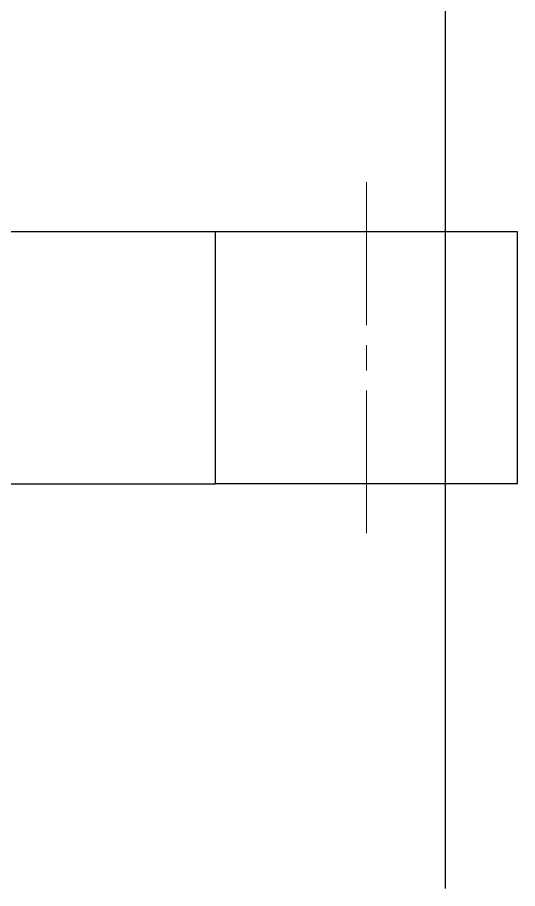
# Model space of a CAD drawing. Header units: millimetres. Extents: x 2210 to 79821, y -19430 to 2344.
# Drawn here: x 4900.2 to 4939.9, y 1572.2 to 1641.3 of the extents above; entities that cross this region are included whole.
import ezdxf

# ---------------------------------------------------------------- set-up
doc = ezdxf.new("R2010")
doc.units = ezdxf.units.MM
doc.layers.add('101', color=7, linetype='Continuous', true_color=0xffffff)

msp = doc.modelspace()

# ---------------------------------------------------------------- linework, layer by layer
msp.add_line((4934.177, 1676.344), (4934.177, 1572.181))
at = {"layer": '101', "color": 163, "linetype": 'Continuous', "lineweight": 25}
for p, q in [((4915.924, 1624.31), (4824.926, 1624.31)), ((4915.927, 1624.31), (4915.927, 1604.31)), ((4939.927, 1604.31), (4939.927, 1624.31)), ((4824.926, 1604.31), (4915.924, 1604.31))]:
    msp.add_line(p, q, dxfattribs=at)
at = {"layer": '101', "color": 151, "linetype": 'Continuous', "lineweight": 18}
msp.add_line((4927.927, 1615.314), (4927.927, 1613.307), dxfattribs=at)
for points, knots in [([(4927.927, 1628.235), (4927.927, 1626.648), (4927.927, 1616.901)], [0, 0, 0.140063, 1, 1]), ([(4927.927, 1611.72), (4927.927, 1603.56), (4927.927, 1600.385)], [0, 0, 0.719874, 1, 1])]:
    msp.add_open_spline(points, degree=1, knots=knots, dxfattribs=at)
at = {"layer": '101', "color": 163, "linetype": 'Continuous', "lineweight": 25}
for points in [[(4939.927, 1624.31), (4939.518, 1624.31), (4938.319, 1624.31), (4936.412, 1624.31), (4935.232, 1624.31), (4932.519, 1624.31), (4929.493, 1624.31), (4926.361, 1624.31), (4923.335, 1624.31), (4921.927, 1624.31), (4919.442, 1624.31), (4918.407, 1624.31), (4916.84, 1624.31), (4916.03, 1624.31), (4915.927, 1624.31)], [(4939.927, 1604.31), (4939.518, 1604.31), (4938.319, 1604.31), (4936.412, 1604.31), (4935.232, 1604.31), (4932.519, 1604.31), (4929.493, 1604.31), (4926.361, 1604.31), (4923.335, 1604.31), (4921.927, 1604.31), (4919.442, 1604.31), (4918.407, 1604.31), (4916.84, 1604.31), (4916.03, 1604.31), (4915.927, 1604.31)]]:
    msp.add_open_spline(points, degree=1, knots=[0, 0, 0.017036, 0.066986, 0.146446, 0.19562, 0.308658, 0.434737, 0.565263, 0.691342, 0.75, 0.853553, 0.896676, 0.96194, 0.995723, 1, 1], dxfattribs=at)

doc.saveas('drawing.dxf')
